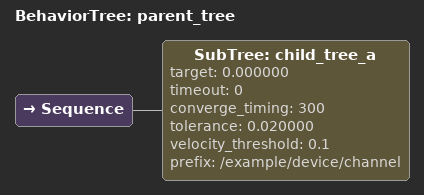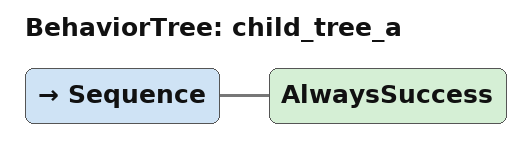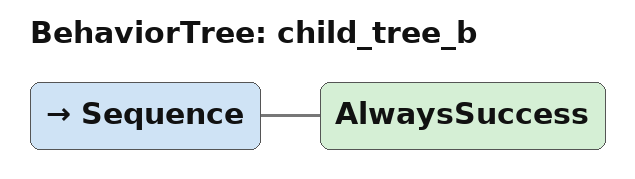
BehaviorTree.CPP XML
<?xml version="1.0" encoding="UTF-8"?>
<root BTCPP_format="4">
  <BehaviorTree ID="parent_tree">
    <Sequence>
      <SubTree ID="child_tree_a"
               target="0.000000"
               timeout="0"
               converge_timing="300"
               tolerance="0.020000"
               velocity_threshold="0.1"
               prefix="/example/device/channel"/>
    </Sequence>
  </BehaviorTree>

  <BehaviorTree ID="child_tree_a">
    <Sequence>
      <AlwaysSuccess/>
    </Sequence>
  </BehaviorTree>

  <BehaviorTree ID="child_tree_b">
    <Sequence>
      <AlwaysSuccess/>
    </Sequence>
  </BehaviorTree>

</root>
